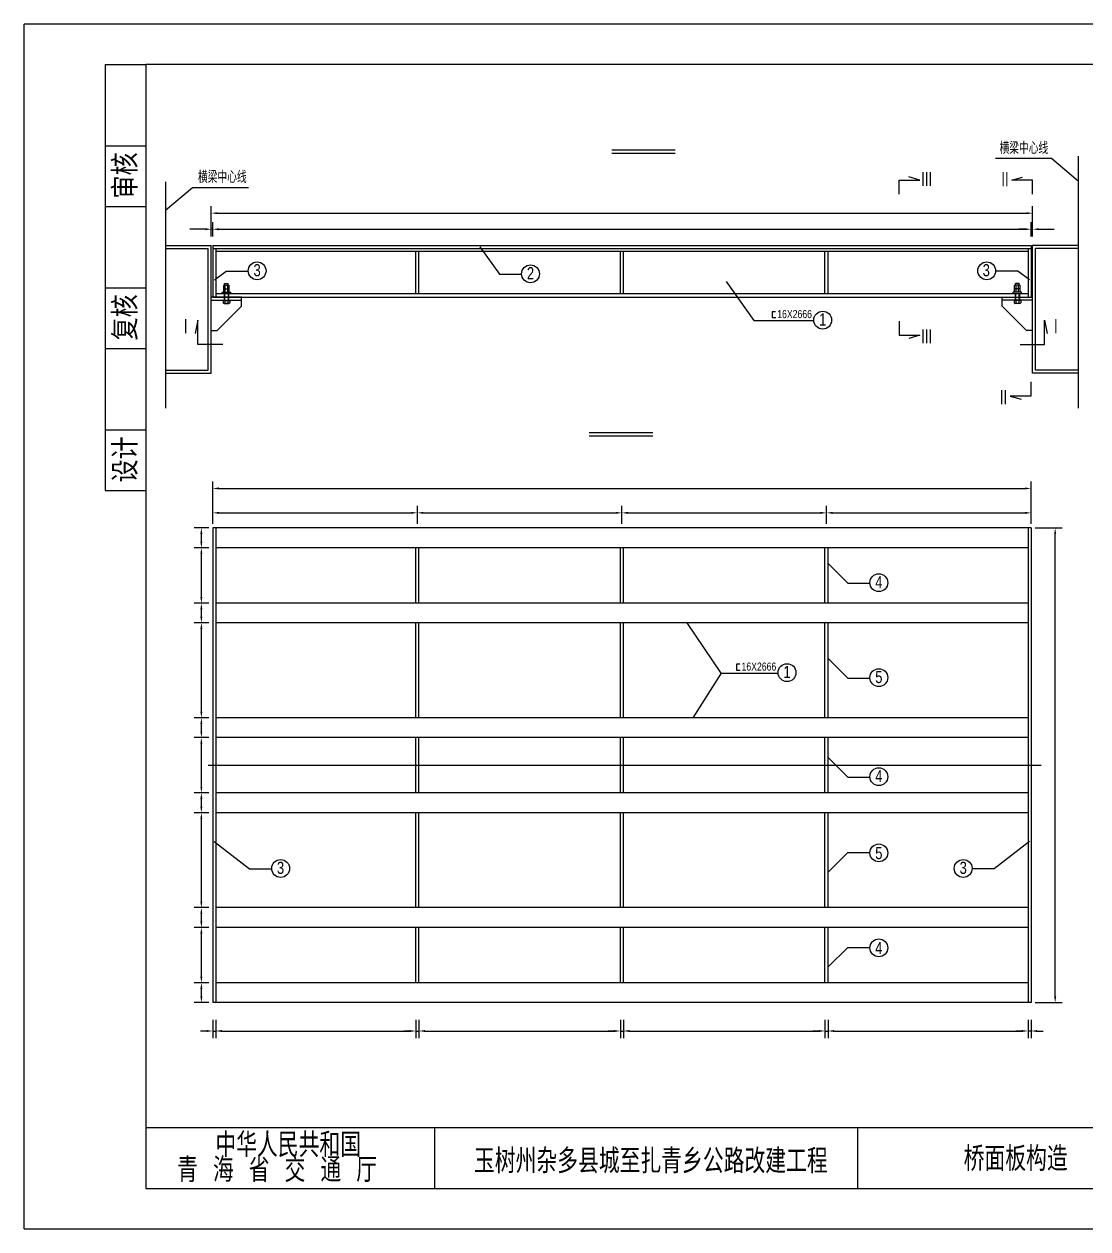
# Model space of a CAD drawing. Header units: millimetres. Extents: x 65 to 987, y -1526 to -1229.
# Drawn here: x 65.4 to 327.7, y -1526.3 to -1229.3 of the extents above; entities that cross this region are included whole.
import ezdxf
from ezdxf.enums import TextEntityAlignment as Align

# ---------------------------------------------------------------- set-up
doc = ezdxf.new("R2010")
doc.units = ezdxf.units.MM
doc.layers.add('LAYER2', color=2, linetype='Continuous')
doc.styles.add('GGX1', font='romanc.shx', dxfattribs={"bigfont": 'dk.shx'})
doc.styles.get("Standard").update_dxf_attribs({"font": 'stxt.shx', "width": 0.8, "bigfont": 'dk.shx'})
doc.dimstyles.new('ISO-25', dxfattribs={"dimtxt": 2.5, "dimasz": 2.5, "dimexe": 1.25, "dimexo": 0.625, "dimtad": 1, "dimtxsty": 'Standard', "dimcen": 2.5, "dimadec": 0, "dimazin": 0, "dimtfac": 1, "dimtmove": 0, "dimatfit": 3, "dimfxl": 0, "dimarcsym": 0})

# ---------------------------------------------------------------- blocks, each defined once
blk = doc.blocks.new('*D4')
at = {"color": 2, "linetype": 'ByBlock'}
for p, q in [((110.04, -1279.91), (106.24, -1279.91)), ((111.54, -1281.7), (111.54, -1278.16)), ((111.91, -1279.91), (111.54, -1279.91)), ((111.91, -1281.7), (111.91, -1278.16)), ((113.41, -1279.91), (114.91, -1279.91))]:
    blk.add_line(p, q, dxfattribs=at)
for points in [[(110.04, -1279.66), (110.04, -1280.16), (111.54, -1279.91)], [(113.41, -1279.66), (113.41, -1280.16), (111.91, -1279.91)]]:
    blk.add_solid(points, dxfattribs=at)
at = {"layer": 'DEFPOINTS', "color": 0, "linetype": 'ByBlock'}
for p in [(111.54, -1279.91), (111.54, -1282.7), (111.91, -1282.7)]:
    blk.add_point(p, dxfattribs=at)
blk = doc.blocks.new('*D5')
at = {"color": 2, "linetype": 'ByBlock'}
for p, q in [((111.91, -1281.7), (111.91, -1278.16)), ((113.41, -1279.91), (312.16, -1279.91)), ((313.66, -1281.7), (313.66, -1278.16))]:
    blk.add_line(p, q, dxfattribs=at)
for points in [[(113.41, -1279.66), (113.41, -1280.16), (111.91, -1279.91)], [(312.16, -1279.66), (312.16, -1280.16), (313.66, -1279.91)]]:
    blk.add_solid(points, dxfattribs=at)
at = {"layer": 'DEFPOINTS', "color": 0, "linetype": 'ByBlock'}
for p in [(313.66, -1279.91), (111.91, -1282.7), (313.66, -1282.7)]:
    blk.add_point(p, dxfattribs=at)
blk = doc.blocks.new('*D6')
at = {"color": 2, "linetype": 'ByBlock'}
for p, q in [((312.16, -1279.91), (310.66, -1279.91)), ((313.66, -1281.7), (313.66, -1278.16)), ((313.66, -1279.91), (314.04, -1279.91)), ((314.04, -1281.7), (314.04, -1278.16)), ((315.54, -1279.91), (319.34, -1279.91))]:
    blk.add_line(p, q, dxfattribs=at)
for points in [[(312.16, -1279.66), (312.16, -1280.16), (313.66, -1279.91)], [(315.54, -1279.66), (315.54, -1280.16), (314.04, -1279.91)]]:
    blk.add_solid(points, dxfattribs=at)
at = {"layer": 'DEFPOINTS', "color": 0, "linetype": 'ByBlock'}
for p in [(314.04, -1279.91), (313.66, -1282.7), (314.04, -1282.7)]:
    blk.add_point(p, dxfattribs=at)
blk = doc.blocks.new('*D7')
at = {"color": 2, "linetype": 'ByBlock'}
for p, q in [((111.54, -1279.8), (111.54, -1274.2)), ((113.04, -1275.95), (312.54, -1275.95)), ((314.04, -1279.8), (314.04, -1274.2))]:
    blk.add_line(p, q, dxfattribs=at)
for points in [[(113.04, -1275.7), (113.04, -1276.2), (111.54, -1275.95)], [(312.54, -1275.7), (312.54, -1276.2), (314.04, -1275.95)]]:
    blk.add_solid(points, dxfattribs=at)
at = {"layer": 'DEFPOINTS', "color": 0, "linetype": 'ByBlock'}
for p in [(314.04, -1275.95), (111.54, -1280.8), (314.04, -1280.8)]:
    blk.add_point(p, dxfattribs=at)
blk = doc.blocks.new('*D8')
at = {"color": 2, "linetype": 'ByBlock'}
for p, q in [((314.66, -1353.97), (321.35, -1353.97)), ((319.6, -1469.47), (319.6, -1355.47)), ((314.66, -1470.97), (321.35, -1470.97))]:
    blk.add_line(p, q, dxfattribs=at)
for points in [[(319.35, -1355.47), (319.85, -1355.47), (319.6, -1353.97)], [(319.35, -1469.47), (319.85, -1469.47), (319.6, -1470.97)]]:
    blk.add_solid(points, dxfattribs=at)
at = {"layer": 'DEFPOINTS', "color": 0, "linetype": 'ByBlock'}
for p in [(313.66, -1353.97), (319.6, -1353.97), (313.66, -1470.97)]:
    blk.add_point(p, dxfattribs=at)
blk = doc.blocks.new('*D9')
at = {"color": 2, "linetype": 'ByBlock'}
for p, q in [((111.91, -1356.77), (111.91, -1352.35)), ((113.41, -1354.1), (160.85, -1354.1)), ((162.35, -1356.77), (162.35, -1352.35))]:
    blk.add_line(p, q, dxfattribs=at)
for points in [[(113.41, -1353.85), (113.41, -1354.35), (111.91, -1354.1)], [(160.85, -1353.85), (160.85, -1354.35), (162.35, -1354.1)]]:
    blk.add_solid(points, dxfattribs=at)
at = {"layer": 'DEFPOINTS', "color": 0, "linetype": 'ByBlock'}
for p in [(162.35, -1354.1), (111.91, -1357.77), (162.35, -1357.77)]:
    blk.add_point(p, dxfattribs=at)
blk = doc.blocks.new('*D10')
at = {"color": 2, "linetype": 'ByBlock'}
for p, q in [((162.35, -1356.77), (162.35, -1352.35)), ((163.85, -1354.1), (211.29, -1354.1)), ((212.79, -1356.77), (212.79, -1352.35))]:
    blk.add_line(p, q, dxfattribs=at)
for points in [[(163.85, -1353.85), (163.85, -1354.35), (162.35, -1354.1)], [(211.29, -1353.85), (211.29, -1354.35), (212.79, -1354.1)]]:
    blk.add_solid(points, dxfattribs=at)
at = {"layer": 'DEFPOINTS', "color": 0, "linetype": 'ByBlock'}
for p in [(212.79, -1354.1), (162.35, -1357.77), (212.79, -1357.77)]:
    blk.add_point(p, dxfattribs=at)
blk = doc.blocks.new('*D11')
at = {"color": 2, "linetype": 'ByBlock'}
for p, q in [((212.79, -1356.77), (212.79, -1352.35)), ((214.29, -1354.1), (261.73, -1354.1)), ((263.23, -1356.77), (263.23, -1352.35))]:
    blk.add_line(p, q, dxfattribs=at)
for points in [[(214.29, -1353.85), (214.29, -1354.35), (212.79, -1354.1)], [(261.73, -1353.85), (261.73, -1354.35), (263.23, -1354.1)]]:
    blk.add_solid(points, dxfattribs=at)
at = {"layer": 'DEFPOINTS', "color": 0, "linetype": 'ByBlock'}
for p in [(263.23, -1354.1), (212.79, -1357.77), (263.23, -1357.77)]:
    blk.add_point(p, dxfattribs=at)
blk = doc.blocks.new('*D12')
at = {"color": 2, "linetype": 'ByBlock'}
for p, q in [((263.23, -1356.77), (263.23, -1352.35)), ((264.73, -1354.1), (312.16, -1354.1)), ((313.66, -1356.77), (313.66, -1352.35))]:
    blk.add_line(p, q, dxfattribs=at)
for points in [[(264.73, -1353.85), (264.73, -1354.35), (263.23, -1354.1)], [(312.16, -1353.85), (312.16, -1354.35), (313.66, -1354.1)]]:
    blk.add_solid(points, dxfattribs=at)
at = {"layer": 'DEFPOINTS', "color": 0, "linetype": 'ByBlock'}
for p in [(313.66, -1354.1), (263.23, -1357.77), (313.66, -1357.77)]:
    blk.add_point(p, dxfattribs=at)
blk = doc.blocks.new('*D13')
at = {"color": 2, "linetype": 'ByBlock'}
for p, q in [((111.91, -1348.42), (111.91, -1339.84)), ((113.41, -1341.59), (312.16, -1341.59)), ((313.66, -1348.42), (313.66, -1339.84))]:
    blk.add_line(p, q, dxfattribs=at)
for points in [[(113.41, -1341.34), (113.41, -1341.84), (111.91, -1341.59)], [(312.16, -1341.34), (312.16, -1341.84), (313.66, -1341.59)]]:
    blk.add_solid(points, dxfattribs=at)
at = {"layer": 'DEFPOINTS', "color": 0, "linetype": 'ByBlock'}
for p in [(313.66, -1341.59), (111.91, -1349.42), (313.66, -1349.42)]:
    blk.add_point(p, dxfattribs=at)
blk = doc.blocks.new('*D21')
at = {"color": 2}
for p, q in [((111.91, -1474.81), (111.91, -1479.31)), ((112.66, -1474.81), (112.66, -1479.31)), ((110.41, -1477.56), (108.91, -1477.56)), ((111.91, -1477.56), (112.66, -1477.56)), ((114.16, -1477.56), (115.66, -1477.56))]:
    blk.add_line(p, q, dxfattribs=at)
for points in [[(110.41, -1477.31), (110.41, -1477.81), (111.91, -1477.56)], [(114.16, -1477.31), (114.16, -1477.81), (112.66, -1477.56)]]:
    blk.add_solid(points, dxfattribs=at)
at = {"layer": 'DEFPOINTS', "color": 0}
for p in [(111.91, -1473.81), (112.66, -1473.81), (112.66, -1477.56)]:
    blk.add_point(p, dxfattribs=at)
blk = doc.blocks.new('*D22')
at = {"color": 2}
for p, q in [((161.98, -1474.81), (161.98, -1479.31)), ((114.16, -1477.56), (160.48, -1477.56))]:
    blk.add_line(p, q, dxfattribs=at)
for points in [[(114.16, -1477.31), (114.16, -1477.81), (112.66, -1477.56)], [(160.48, -1477.31), (160.48, -1477.81), (161.98, -1477.56)]]:
    blk.add_solid(points, dxfattribs=at)
at = {"layer": 'DEFPOINTS', "color": 0}
for p in [(112.66, -1473.81), (161.98, -1473.81), (161.98, -1477.56)]:
    blk.add_point(p, dxfattribs=at)
blk = doc.blocks.new('*D23')
at = {"color": 2}
for p, q in [((161.98, -1474.81), (161.98, -1479.31)), ((162.73, -1474.81), (162.73, -1479.31)), ((160.48, -1477.56), (158.98, -1477.56)), ((161.98, -1477.56), (162.73, -1477.56)), ((164.23, -1477.56), (165.73, -1477.56))]:
    blk.add_line(p, q, dxfattribs=at)
for points in [[(160.48, -1477.31), (160.48, -1477.81), (161.98, -1477.56)], [(164.23, -1477.31), (164.23, -1477.81), (162.73, -1477.56)]]:
    blk.add_solid(points, dxfattribs=at)
at = {"layer": 'DEFPOINTS', "color": 0}
for p in [(161.98, -1473.81), (162.73, -1473.81), (162.73, -1477.56)]:
    blk.add_point(p, dxfattribs=at)
blk = doc.blocks.new('*D24')
at = {"color": 2}
for p, q in [((212.41, -1474.81), (212.41, -1479.31)), ((164.23, -1477.56), (210.91, -1477.56))]:
    blk.add_line(p, q, dxfattribs=at)
for points in [[(164.23, -1477.31), (164.23, -1477.81), (162.73, -1477.56)], [(210.91, -1477.31), (210.91, -1477.81), (212.41, -1477.56)]]:
    blk.add_solid(points, dxfattribs=at)
at = {"layer": 'DEFPOINTS', "color": 0}
for p in [(162.73, -1473.81), (212.41, -1473.81), (212.41, -1477.56)]:
    blk.add_point(p, dxfattribs=at)
blk = doc.blocks.new('*D25')
at = {"color": 2}
for p, q in [((262.85, -1474.81), (262.85, -1479.31)), ((214.66, -1477.56), (261.35, -1477.56))]:
    blk.add_line(p, q, dxfattribs=at)
for points in [[(214.66, -1477.31), (214.66, -1477.81), (213.16, -1477.56)], [(261.35, -1477.31), (261.35, -1477.81), (262.85, -1477.56)]]:
    blk.add_solid(points, dxfattribs=at)
at = {"layer": 'DEFPOINTS', "color": 0}
for p in [(213.16, -1473.81), (262.85, -1473.81), (262.85, -1477.56)]:
    blk.add_point(p, dxfattribs=at)
blk = doc.blocks.new('*D26')
at = {"color": 2}
for p, q in [((312.91, -1474.81), (312.91, -1479.31)), ((265.1, -1477.56), (311.41, -1477.56))]:
    blk.add_line(p, q, dxfattribs=at)
for points in [[(265.1, -1477.31), (265.1, -1477.81), (263.6, -1477.56)], [(311.41, -1477.31), (311.41, -1477.81), (312.91, -1477.56)]]:
    blk.add_solid(points, dxfattribs=at)
at = {"layer": 'DEFPOINTS', "color": 0}
for p in [(263.6, -1473.81), (312.91, -1473.81), (312.91, -1477.56)]:
    blk.add_point(p, dxfattribs=at)
blk = doc.blocks.new('*D27')
at = {"color": 2}
for p, q in [((312.91, -1474.81), (312.91, -1479.31)), ((313.66, -1474.81), (313.66, -1479.31)), ((311.41, -1477.56), (309.91, -1477.56)), ((313.66, -1477.56), (312.91, -1477.56)), ((315.16, -1477.56), (316.66, -1477.56))]:
    blk.add_line(p, q, dxfattribs=at)
for points in [[(311.41, -1477.31), (311.41, -1477.81), (312.91, -1477.56)], [(315.16, -1477.31), (315.16, -1477.81), (313.66, -1477.56)]]:
    blk.add_solid(points, dxfattribs=at)
at = {"layer": 'DEFPOINTS', "color": 0}
for p in [(312.91, -1473.81), (313.66, -1473.81), (312.91, -1477.56)]:
    blk.add_point(p, dxfattribs=at)
blk = doc.blocks.new('*D28')
at = {"color": 2}
for p, q in [((212.41, -1474.81), (212.41, -1479.31)), ((213.16, -1474.81), (213.16, -1479.31)), ((210.91, -1477.56), (209.41, -1477.56)), ((212.41, -1477.56), (213.16, -1477.56)), ((214.66, -1477.56), (216.16, -1477.56))]:
    blk.add_line(p, q, dxfattribs=at)
for points in [[(210.91, -1477.31), (210.91, -1477.81), (212.41, -1477.56)], [(214.66, -1477.31), (214.66, -1477.81), (213.16, -1477.56)]]:
    blk.add_solid(points, dxfattribs=at)
at = {"layer": 'DEFPOINTS', "color": 0}
for p in [(212.41, -1473.81), (213.16, -1473.81), (213.16, -1477.56)]:
    blk.add_point(p, dxfattribs=at)
blk = doc.blocks.new('*D29')
at = {"color": 2}
for p, q in [((262.85, -1474.81), (262.85, -1479.31)), ((263.6, -1474.81), (263.6, -1479.31)), ((261.35, -1477.56), (259.85, -1477.56)), ((262.85, -1477.56), (263.6, -1477.56)), ((265.1, -1477.56), (266.6, -1477.56))]:
    blk.add_line(p, q, dxfattribs=at)
for points in [[(261.35, -1477.31), (261.35, -1477.81), (262.85, -1477.56)], [(265.1, -1477.31), (265.1, -1477.81), (263.6, -1477.56)]]:
    blk.add_solid(points, dxfattribs=at)
at = {"layer": 'DEFPOINTS', "color": 0}
for p in [(262.85, -1473.81), (263.6, -1473.81), (263.6, -1477.56)]:
    blk.add_point(p, dxfattribs=at)
blk = doc.blocks.new('*D51')
at = {"color": 2}
for p, q in [((110.91, -1465.68), (107.35, -1465.68)), ((109.1, -1469.05), (109.1, -1467.18)), ((110.91, -1470.55), (107.35, -1470.55))]:
    blk.add_line(p, q, dxfattribs=at)
for points in [[(108.85, -1467.18), (109.35, -1467.18), (109.1, -1465.68)], [(108.85, -1469.05), (109.35, -1469.05), (109.1, -1470.55)]]:
    blk.add_solid(points, dxfattribs=at)
at = {"layer": 'DEFPOINTS', "color": 0}
for p in [(109.1, -1465.68), (111.91, -1465.68), (111.91, -1470.55)]:
    blk.add_point(p, dxfattribs=at)
blk = doc.blocks.new('*D52')
at = {"color": 2}
for p, q in [((110.91, -1452.03), (107.35, -1452.03)), ((109.1, -1464.18), (109.1, -1453.53))]:
    blk.add_line(p, q, dxfattribs=at)
for points in [[(108.85, -1453.53), (109.35, -1453.53), (109.1, -1452.03)], [(108.85, -1464.18), (109.35, -1464.18), (109.1, -1465.68)]]:
    blk.add_solid(points, dxfattribs=at)
at = {"layer": 'DEFPOINTS', "color": 0}
for p in [(109.1, -1452.03), (111.91, -1452.03), (111.91, -1465.68)]:
    blk.add_point(p, dxfattribs=at)
blk = doc.blocks.new('*D53')
at = {"color": 2}
for p, q in [((110.91, -1447.15), (107.35, -1447.15)), ((109.1, -1450.53), (109.1, -1448.65))]:
    blk.add_line(p, q, dxfattribs=at)
for points in [[(108.85, -1448.65), (109.35, -1448.65), (109.1, -1447.15)], [(108.85, -1450.53), (109.35, -1450.53), (109.1, -1452.03)]]:
    blk.add_solid(points, dxfattribs=at)
at = {"layer": 'DEFPOINTS', "color": 0}
for p in [(109.1, -1447.15), (111.91, -1447.15), (111.91, -1452.03)]:
    blk.add_point(p, dxfattribs=at)
blk = doc.blocks.new('*D54')
at = {"color": 2}
for p, q in [((110.91, -1423.75), (107.35, -1423.75)), ((109.1, -1445.65), (109.1, -1425.25))]:
    blk.add_line(p, q, dxfattribs=at)
for points in [[(108.85, -1425.25), (109.35, -1425.25), (109.1, -1423.75)], [(108.85, -1445.65), (109.35, -1445.65), (109.1, -1447.15)]]:
    blk.add_solid(points, dxfattribs=at)
at = {"layer": 'DEFPOINTS', "color": 0}
for p in [(109.1, -1423.75), (111.91, -1423.75), (111.91, -1447.15)]:
    blk.add_point(p, dxfattribs=at)
blk = doc.blocks.new('*D55')
at = {"color": 2}
for p, q in [((110.91, -1418.88), (107.35, -1418.88)), ((109.1, -1422.25), (109.1, -1420.38))]:
    blk.add_line(p, q, dxfattribs=at)
for points in [[(108.85, -1420.38), (109.35, -1420.38), (109.1, -1418.88)], [(108.85, -1422.25), (109.35, -1422.25), (109.1, -1423.75)]]:
    blk.add_solid(points, dxfattribs=at)
at = {"layer": 'DEFPOINTS', "color": 0}
for p in [(109.1, -1418.88), (111.91, -1418.88), (111.91, -1423.75)]:
    blk.add_point(p, dxfattribs=at)
blk = doc.blocks.new('*D56')
at = {"color": 2}
for p, q in [((110.91, -1405.23), (107.35, -1405.23)), ((109.1, -1417.38), (109.1, -1406.73))]:
    blk.add_line(p, q, dxfattribs=at)
for points in [[(108.85, -1406.73), (109.35, -1406.73), (109.1, -1405.23)], [(108.85, -1417.38), (109.35, -1417.38), (109.1, -1418.88)]]:
    blk.add_solid(points, dxfattribs=at)
at = {"layer": 'DEFPOINTS', "color": 0}
for p in [(109.1, -1405.23), (111.91, -1405.23), (111.91, -1418.88)]:
    blk.add_point(p, dxfattribs=at)
blk = doc.blocks.new('*D57')
at = {"color": 2}
for p, q in [((110.91, -1400.35), (107.35, -1400.35)), ((109.1, -1403.73), (109.1, -1401.85))]:
    blk.add_line(p, q, dxfattribs=at)
for points in [[(108.85, -1401.85), (109.35, -1401.85), (109.1, -1400.35)], [(108.85, -1403.73), (109.35, -1403.73), (109.1, -1405.23)]]:
    blk.add_solid(points, dxfattribs=at)
at = {"layer": 'DEFPOINTS', "color": 0}
for p in [(109.1, -1400.35), (111.91, -1400.35), (111.91, -1405.23)]:
    blk.add_point(p, dxfattribs=at)
blk = doc.blocks.new('*D58')
at = {"color": 2}
for p, q in [((110.91, -1376.95), (107.35, -1376.95)), ((109.1, -1398.85), (109.1, -1378.45))]:
    blk.add_line(p, q, dxfattribs=at)
for points in [[(108.85, -1378.45), (109.35, -1378.45), (109.1, -1376.95)], [(108.85, -1398.85), (109.35, -1398.85), (109.1, -1400.35)]]:
    blk.add_solid(points, dxfattribs=at)
at = {"layer": 'DEFPOINTS', "color": 0}
for p in [(109.1, -1376.95), (111.91, -1376.95), (111.91, -1400.35)]:
    blk.add_point(p, dxfattribs=at)
blk = doc.blocks.new('*D59')
at = {"color": 2}
for p, q in [((110.91, -1372.08), (107.35, -1372.08)), ((109.1, -1375.45), (109.1, -1373.58))]:
    blk.add_line(p, q, dxfattribs=at)
for points in [[(108.85, -1373.58), (109.35, -1373.58), (109.1, -1372.08)], [(108.85, -1375.45), (109.35, -1375.45), (109.1, -1376.95)]]:
    blk.add_solid(points, dxfattribs=at)
at = {"layer": 'DEFPOINTS', "color": 0}
for p in [(109.1, -1372.08), (111.91, -1372.08), (111.91, -1376.95)]:
    blk.add_point(p, dxfattribs=at)
blk = doc.blocks.new('*D60')
at = {"color": 2}
for p, q in [((110.91, -1358.43), (107.35, -1358.43)), ((109.1, -1370.58), (109.1, -1359.93))]:
    blk.add_line(p, q, dxfattribs=at)
for points in [[(108.85, -1359.93), (109.35, -1359.93), (109.1, -1358.43)], [(108.85, -1370.58), (109.35, -1370.58), (109.1, -1372.08)]]:
    blk.add_solid(points, dxfattribs=at)
at = {"layer": 'DEFPOINTS', "color": 0}
for p in [(109.1, -1358.43), (111.91, -1358.43), (111.91, -1372.08)]:
    blk.add_point(p, dxfattribs=at)
blk = doc.blocks.new('*D61')
at = {"color": 2}
for p, q in [((110.91, -1353.55), (107.35, -1353.55)), ((109.1, -1356.93), (109.1, -1355.05))]:
    blk.add_line(p, q, dxfattribs=at)
for points in [[(108.85, -1355.05), (109.35, -1355.05), (109.1, -1353.55)], [(108.85, -1356.93), (109.35, -1356.93), (109.1, -1358.43)]]:
    blk.add_solid(points, dxfattribs=at)
at = {"layer": 'DEFPOINTS', "color": 0}
for p in [(109.1, -1353.55), (111.91, -1353.55), (111.91, -1358.43)]:
    blk.add_point(p, dxfattribs=at)
blk = doc.blocks.new('A$C334D11CF')
at = {"color": 2}
for p, q in [((0, 1.49), (0, 0)), ((0.89, 1.49), (0, 1.49)), ((0, 0), (0.96, 0))]:
    blk.add_line(p, q, dxfattribs=at)

msp = doc.modelspace()

# ---------------------------------------------------------------- linework, layer by layer
at = {"color": 6, "linetype": 'Continuous'}
for p, q in [((95.39703, -1239.34463), (95.39703, -1516.34463)), ((475.39703, -1239.34463), (95.39703, -1239.34463)), ((95.39703, -1516.34463), (475.39703, -1516.34463))]:
    msp.add_line(p, q, dxfattribs=at)
at = {"color": 2, "linetype": 'Continuous'}
for p, q in [((95.39703, -1239.34463), (95.39703, -1239.34463)), ((114.61255, -1294.56787), (114.61255, -1293.80287)), ((114.61255, -1294.56787), (115.96255, -1294.56787)), ((114.61255, -1295.46787), (114.61255, -1294.70287)), ((114.79664, -1293.66787), (115.77845, -1293.66787)), ((114.79664, -1294.56787), (115.77845, -1294.56787)), ((114.83755, -1293.66787), (114.83755, -1293.33144)), ((114.83755, -1293.33144), (115.73755, -1293.33144)), ((114.98073, -1294.56787), (114.98073, -1293.80287)), ((114.98073, -1295.46787), (114.98073, -1294.70287)), ((115.59436, -1294.56787), (115.59436, -1293.80287)), ((115.59436, -1295.46787), (115.59436, -1294.70287)), ((115.73755, -1293.66787), (115.73755, -1293.33144)), ((115.96255, -1294.56787), (115.96255, -1293.80269)), ((115.96255, -1295.46787), (115.96255, -1294.70269)), ((309.61255, -1294.56787), (309.61255, -1293.80269)), ((310.96255, -1294.56787), (309.61255, -1294.56787)), ((309.61255, -1295.46787), (309.61255, -1294.70269)), ((310.77845, -1293.66787), (309.79664, -1293.66787)), ((310.77845, -1294.56787), (309.79664, -1294.56787)), ((309.83755, -1293.66787), (309.83755, -1293.33144)), ((310.73755, -1293.33144), (309.83755, -1293.33144)), ((309.98073, -1294.56787), (309.98073, -1293.80287)), ((309.98073, -1295.46787), (309.98073, -1294.70287)), ((310.59436, -1294.56787), (310.59436, -1293.80287)), ((310.59436, -1295.46787), (310.59436, -1294.70287)), ((310.73755, -1293.66787), (310.73755, -1293.33144)), ((310.96255, -1294.56787), (310.96255, -1293.80287)), ((310.96255, -1295.46787), (310.96255, -1294.70287)), ((114.23755, -1295.87165), (114.23755, -1295.46787)), ((114.46255, -1297.45656), (114.46255, -1298.09406)), ((114.46255, -1297.45656), (116.11255, -1297.45656)), ((114.61255, -1295.46787), (115.96255, -1295.46787)), ((114.83755, -1295.87165), (114.83755, -1297.38156)), ((114.91255, -1297.45656), (114.91255, -1298.09406)), ((115.66255, -1297.45656), (115.66255, -1298.09406)), ((115.73755, -1295.87165), (115.73755, -1297.38156)), ((115.81255, -1297.45656), (116.11255, -1297.45656)), ((116.11263, -1297.45644), (116.11263, -1298.09409)), ((116.33755, -1295.87165), (116.33755, -1295.46787)), ((309.23755, -1295.87165), (309.23755, -1295.46787)), ((309.46246, -1297.45644), (309.46246, -1298.09409)), ((311.11255, -1297.45656), (309.46255, -1297.45656)), ((309.76255, -1297.45656), (309.46255, -1297.45656)), ((310.96255, -1295.46787), (309.61255, -1295.46787)), ((309.83755, -1295.87165), (309.83755, -1297.38156)), ((309.91255, -1297.45656), (309.91255, -1298.09406)), ((310.66255, -1297.45656), (310.66255, -1298.09406)), ((310.73755, -1297.38156), (310.73755, -1295.87165)), ((311.11255, -1297.45656), (311.11255, -1298.09406)), ((311.33755, -1295.87165), (311.33755, -1295.46787)), ((114.68755, -1298.20656), (115.88762, -1298.20656)), ((310.88755, -1298.20656), (309.68747, -1298.20656)), ((95.39703, -1516.34463), (95.39703, -1516.34463))]:
    msp.add_line(p, q, dxfattribs=at)
for p, q in [((210.31307, -1260.37402), (225.9482, -1260.37402)), ((204.74224, -1330.022), (220.37738, -1330.022)), ((313.66255, -1353.55179), (111.91255, -1353.55179)), ((111.91255, -1353.55179), (111.91255, -1470.55179)), ((112.66255, -1353.55179), (112.66255, -1470.55179)), ((312.91255, -1353.55179), (312.91255, -1470.55179)), ((313.66255, -1353.55179), (313.66255, -1470.55179)), ((312.91255, -1358.42679), (112.66255, -1358.42679)), ((312.91255, -1372.07679), (112.66255, -1372.07679)), ((312.91255, -1376.95179), (112.66255, -1376.95179)), ((312.91255, -1400.35179), (112.66255, -1400.35179)), ((312.91255, -1405.22679), (112.66255, -1405.22679)), ((312.91255, -1418.87679), (112.66255, -1418.87679)), ((312.91255, -1423.75179), (112.66255, -1423.75179)), ((312.91255, -1447.15179), (112.66255, -1447.15179)), ((312.91255, -1452.02679), (112.66255, -1452.02679)), ((312.91255, -1465.67679), (112.66255, -1465.67679)), ((313.66255, -1470.55179), (111.91255, -1470.55179))]:
    msp.add_line(p, q)
at = {"color": 2}
for p, q in [((210.31307, -1261.18855), (225.9482, -1261.18855)), ((318.67007, -1262.47736), (304.85755, -1262.47736)), ((325.28755, -1268.09529), (318.67007, -1262.47736)), ((100.28755, -1275.21913), (106.90503, -1269.6012)), ((106.90503, -1269.6012), (120.71755, -1269.6012)), ((100.28755, -1283.88446), (111.53755, -1283.88446)), ((100.28755, -1284.63446), (110.78755, -1284.63446)), ((110.78755, -1314.63446), (110.78755, -1284.63446)), ((111.53755, -1315.38446), (111.53755, -1283.88446)), ((177.72688, -1284.27624), (182.58628, -1291.028)), ((325.28755, -1283.88446), (314.03755, -1283.88446)), ((314.03755, -1315.38446), (314.03755, -1283.88446)), ((314.78755, -1314.63446), (314.78755, -1284.63446)), ((325.28755, -1284.63446), (314.78755, -1284.63446)), ((112.34136, -1292.38449), (115.18079, -1290.28574)), ((115.18079, -1290.28574), (120.64761, -1290.28574)), ((182.58628, -1291.028), (188.0531, -1291.028)), ((310.39431, -1290.28574), (304.92748, -1290.28574)), ((313.23373, -1292.38449), (310.39431, -1290.28574)), ((238.49156, -1292.76846), (245.29827, -1302.43611)), ((119.03755, -1296.63446), (111.53755, -1296.63446)), ((111.53755, -1297.38446), (119.03755, -1297.38446)), ((114.23755, -1295.46787), (116.33755, -1295.46787)), ((306.53755, -1296.63446), (314.03755, -1296.63446)), ((306.53755, -1298.88446), (306.53755, -1296.63446)), ((314.03755, -1297.38446), (306.53755, -1297.38446)), ((311.33755, -1295.46787), (309.23755, -1295.46787)), ((113.03755, -1304.88446), (119.03755, -1298.88446)), ((312.53755, -1304.88446), (306.53755, -1298.88446)), ((108.22667, -1302.304), (107.56597, -1305.60461)), ((108.22667, -1308.30306), (108.22667, -1302.304)), ((245.29827, -1302.43611), (260.09802, -1302.43611)), ((316.95159, -1308.30306), (316.95159, -1302.304)), ((316.95159, -1302.304), (317.61228, -1305.60461)), ((111.53755, -1304.88446), (113.03755, -1304.88446)), ((314.03755, -1304.88446), (312.53755, -1304.88446)), ((114.35949, -1308.30306), (108.22667, -1308.30306)), ((310.99186, -1308.30306), (316.95159, -1308.30306)), ((100.28755, -1314.63446), (110.78755, -1314.63446)), ((100.28755, -1315.38446), (111.53755, -1315.38446)), ((325.28755, -1315.38446), (314.03755, -1315.38446)), ((325.28755, -1314.63446), (314.78755, -1314.63446)), ((204.74224, -1330.83652), (220.37738, -1330.83652)), ((263.60005, -1362.32551), (268.45944, -1367.16882)), ((268.45944, -1367.16882), (273.92627, -1367.16882)), ((237.21793, -1389.33261), (228.84063, -1376.95179)), ((263.60005, -1385.72551), (268.45944, -1390.56882)), ((237.21793, -1389.33261), (230.2854, -1400.35179)), ((237.21793, -1389.33261), (251.29654, -1389.33261)), ((268.45944, -1390.56882), (273.92627, -1390.56882)), ((263.60005, -1410.14087), (268.45944, -1414.98418)), ((268.45944, -1414.98418), (273.92627, -1414.98418)), ((112.29871, -1430.85415), (120.98114, -1437.60591)), ((313.27638, -1430.85415), (304.59395, -1437.60591)), ((263.60005, -1438.37807), (268.45944, -1433.53475)), ((268.45944, -1433.53475), (273.92627, -1433.53475)), ((120.98114, -1437.60591), (126.44797, -1437.60591)), ((304.59395, -1437.60591), (299.12712, -1437.60591)), ((263.60005, -1461.77807), (268.45944, -1456.93475)), ((268.45944, -1456.93475), (273.92627, -1456.93475))]:
    msp.add_line(p, q, dxfattribs=at)
at = {"color": 3}
for p, q in [((325.28755, -1261.87004), (325.28755, -1324.03491)), ((100.28755, -1268.23022), (100.28755, -1324.03491)), ((110.78032, -1412.05179), (316.17351, -1412.05179))]:
    msp.add_line(p, q, dxfattribs=at)
at = {"color": 7}
for p, q in [((111.91255, -1283.88446), (313.66255, -1283.88446)), ((111.91255, -1283.88446), (111.91255, -1296.63446)), ((111.91255, -1284.63446), (313.66255, -1284.63446)), ((112.66255, -1284.63446), (112.66255, -1296.63446)), ((312.91255, -1284.63446), (312.91255, -1296.63446)), ((313.66255, -1283.88446), (313.66255, -1296.63446)), ((111.91255, -1296.63446), (313.66255, -1296.63446)), ((119.03755, -1298.88446), (119.03755, -1296.63446)), ((161.97505, -1372.07679), (161.97505, -1358.42679)), ((162.72505, -1372.07679), (162.72505, -1358.42679)), ((212.41255, -1372.07679), (212.41255, -1358.42679)), ((213.16255, -1372.07679), (213.16255, -1358.42679)), ((262.85005, -1372.07679), (262.85005, -1358.42679)), ((263.60005, -1372.07679), (263.60005, -1358.42679)), ((161.97505, -1400.35179), (161.97505, -1376.95179)), ((162.72505, -1400.35179), (162.72505, -1376.95179)), ((212.41255, -1400.35179), (212.41255, -1376.95179)), ((213.16255, -1400.35179), (213.16255, -1376.95179)), ((262.85005, -1400.35179), (262.85005, -1376.95179)), ((263.60005, -1400.35179), (263.60005, -1376.95179)), ((161.97505, -1418.87679), (161.97505, -1405.22679)), ((162.72505, -1418.87679), (162.72505, -1405.22679)), ((212.41255, -1418.87679), (212.41255, -1405.22679)), ((213.16255, -1418.87679), (213.16255, -1405.22679)), ((262.85005, -1418.87679), (262.85005, -1405.22679)), ((263.60005, -1418.87679), (263.60005, -1405.22679)), ((161.97505, -1447.15179), (161.97505, -1423.75179)), ((162.72505, -1447.15179), (162.72505, -1423.75179)), ((212.41255, -1447.15179), (212.41255, -1423.75179)), ((213.16255, -1447.15179), (213.16255, -1423.75179)), ((262.85005, -1447.15179), (262.85005, -1423.75179)), ((263.60005, -1447.15179), (263.60005, -1423.75179)), ((161.97505, -1465.67679), (161.97505, -1452.02679)), ((162.72505, -1465.67679), (162.72505, -1452.02679)), ((212.41255, -1465.67679), (212.41255, -1452.02679)), ((213.16255, -1465.67679), (213.16255, -1452.02679)), ((262.85005, -1465.67679), (262.85005, -1452.02679)), ((263.60005, -1465.67679), (263.60005, -1452.02679))]:
    msp.add_line(p, q, dxfattribs=at)
at = {"color": 1}
for p, q in [((312.91255, -1285.36757), (112.66255, -1285.36757)), ((161.97505, -1295.87165), (161.97505, -1285.36757)), ((162.72505, -1295.87165), (162.72505, -1285.36757)), ((212.41255, -1295.87165), (212.41255, -1285.36757)), ((213.16255, -1295.87165), (213.16255, -1285.36757)), ((262.85005, -1295.87165), (262.85005, -1285.36757)), ((263.60005, -1295.87165), (263.60005, -1285.36757)), ((312.91255, -1295.87165), (112.66255, -1295.87165)), ((114.76255, -1295.87165), (114.76255, -1297.38446)), ((115.81255, -1295.87165), (115.81255, -1297.38446)), ((309.76255, -1295.87165), (309.76255, -1297.38446)), ((310.81255, -1295.87165), (310.81255, -1297.38446))]:
    msp.add_line(p, q, dxfattribs=at)
at = {"color": 2, "linetype": 'Continuous'}
for points in [[(485.39703, -1229.34463), (65.39703, -1229.34463)], [(65.39703, -1526.34463), (65.39703, -1229.34463)], [(85.39703, -1259.34463), (95.39703, -1259.34463), (95.39703, -1259.34463)], [(85.39703, -1274.34463), (95.39703, -1274.34463), (95.39703, -1274.34463)], [(85.39703, -1294.34463), (95.39703, -1294.34463), (95.39703, -1294.34463)], [(85.39703, -1309.34463), (95.39703, -1309.34463), (95.39703, -1309.34463)], [(85.39703, -1329.34463), (95.39703, -1329.34463), (95.39703, -1329.34463)], [(166.66967, -1516.34463), (166.66967, -1501.34463), (166.66967, -1501.34463)], [(270.91169, -1516.34463), (270.91169, -1501.34463), (270.91169, -1501.34463)], [(65.39703, -1526.34463), (485.39703, -1526.34463)]]:
    msp.add_lwpolyline(points, dxfattribs=at)
at = {"color": 7, "linetype": 'Continuous'}
for points in [[(85.39703, -1239.34463), (85.39703, -1344.34463), (85.39703, -1344.34463)], [(85.39703, -1239.34463), (95.39703, -1239.34463), (95.39703, -1239.34463)], [(85.39703, -1344.34463), (95.39703, -1344.34463), (95.39703, -1344.34463)], [(95.39703, -1501.34463), (475.39703, -1501.34463), (475.39703, -1501.34463)]]:
    msp.add_lwpolyline(points, dxfattribs=at)
at = {"color": 2}
for centre in [(122.8445, -1290.167), (190.24999, -1290.90925), (302.73059, -1290.167), (262.29491, -1302.31737), (276.12316, -1367.05007), (253.49343, -1389.21386), (276.12316, -1390.45007), (276.12316, -1414.86544), (276.12316, -1433.6535), (128.64486, -1437.48716), (296.93023, -1437.48716), (276.12316, -1457.0535)]:
    msp.add_circle(centre, 2.2001, dxfattribs=at)
at = {"color": 2, "linetype": 'Continuous'}
for centre, radius, start, end in [((114.76255, -1297.38156), 0.075, 270, 0), ((115.81255, -1297.38156), 0.075, 180, 270), ((309.76255, -1297.38156), 0.075, 270, 0), ((310.81255, -1297.38156), 0.075, 180, 270), ((114.68755, -1297.92531), 0.28125, 216.869, 323.131), ((115.28762, -1297.52533), 0.68121, 236.597, 303.4), ((115.88762, -1297.92538), 0.28124, 216.856, 323.138), ((309.68747, -1297.92538), 0.28124, 216.862, 323.144), ((310.28747, -1297.52533), 0.68121, 236.6, 303.403), ((310.88755, -1297.92531), 0.28125, 216.869, 323.131)]:
    msp.add_arc(centre, radius, start, end, dxfattribs=at)
at = {"color": 2, "linetype": 'Continuous', "extrusion": (0, 0, -1)}
for centre, major_axis, start_param, end_param in [((114.79664, -1294.00537), (0, 0.3375), 5.355874422, 7.210478739), ((114.79664, -1294.90537), (0, 0.3375), 5.355874422, 7.210478739), ((115.28755, -1294.48525), (0, 0.81745), 5.700192977, 6.866125277), ((115.28755, -1295.38525), (0, 0.81745), 5.700192977, 6.866125277), ((115.77845, -1294.00528), (0, 0.33748), 5.355647529, 7.210635818), ((115.77845, -1294.90528), (0, 0.33748), 5.355647529, 7.210635818)]:
    msp.add_ellipse(centre, major_axis=major_axis, ratio=0.68181818, start_param=start_param, end_param=end_param, dxfattribs=at)
at = {"color": 2, "linetype": 'Continuous'}
for centre, major_axis, start_param, end_param in [((309.79664, -1294.00528), (0, 0.33748), 5.355647529, 7.210635818), ((309.79664, -1294.90528), (0, 0.33748), 5.355647529, 7.210635818), ((310.28755, -1294.48525), (0, 0.81745), 5.700192977, 6.866125277), ((310.28755, -1295.38525), (0, 0.81745), 5.700192977, 6.866125277), ((310.77845, -1294.00537), (0, 0.3375), 5.355874422, 7.210478739), ((310.77845, -1294.90537), (0, 0.3375), 5.355874422, 7.210478739)]:
    msp.add_ellipse(centre, major_axis=major_axis, ratio=0.68181818, start_param=start_param, end_param=end_param, dxfattribs=at)
at = {"layer": 'DEFPOINTS', "color": 0, "linetype": 'ByBlock'}
for p in [(111.53755, -1283.88446), (111.91255, -1283.88446)]:
    msp.add_point(p, dxfattribs=at)
at = {"layer": 'LAYER2', "color": 2}
for p, q in [((281.13973, -1271.25158), (281.13973, -1267.78637)), ((281.13973, -1267.78637), (286.25536, -1267.78637)), ((286.25536, -1267.78637), (283.55502, -1267.01571)), ((308.88439, -1267.8148), (311.58473, -1267.04414)), ((314.00002, -1267.8148), (308.88439, -1267.8148)), ((314.00002, -1271.28001), (314.00002, -1267.8148)), ((281.13973, -1302.5872), (281.13973, -1306.05241)), ((281.13973, -1306.05241), (286.25536, -1306.05241)), ((286.25536, -1306.05241), (283.55502, -1306.82307)), ((313.62588, -1317.5642), (313.62588, -1321.02941)), ((308.51025, -1321.02941), (311.21059, -1321.80007)), ((313.62588, -1321.02941), (308.51025, -1321.02941))]:
    msp.add_line(p, q, dxfattribs=at)

# ---------------------------------------------------------------- block references
at = {"color": 2, "xscale": 0.95, "yscale": 0.95, "zscale": 0.95}
for p in [(249.79861, -1301.68816), (240.99713, -1388.58465)]:
    msp.add_blockref('A$C334D11CF', p, dxfattribs=at)

# ---------------------------------------------------------------- texts
at = {"color": 2, "width": 0.8}
for s, height, p in [('横梁中心线', 3, (305.89007, -1261.39084)), ('横梁中心线', 3, (108.2656, -1268.51468)), ('3', 3, (121.95541, -1291.51322)), ('3', 3, (301.7222, -1291.51322)), ('2', 3, (189.3609, -1292.25548)), ('16X2666', 2, (251.0774, -1301.83019)), ('1', 3, (261.40582, -1303.66359)), ('4', 3, (275.23407, -1368.3963)), ('16X2666', 2, (242.27592, -1388.72668)), ('1', 3, (252.60434, -1390.56009)), ('5', 3, (275.23407, -1391.7963)), ('4', 3, (275.23407, -1416.21166)), ('3', 3, (127.73557, -1438.83339)), ('3', 3, (296.04114, -1438.83339))]:
    msp.add_text(s, height=height, dxfattribs=at).set_placement(p)
at = {"color": 2, "style": 'GGX1'}
for s, p in [('审核', (93.39703, -1272.34463)), ('复核', (93.39703, -1307.34463)), ('设计', (93.39703, -1342.34463))]:
    msp.add_text(s, height=6, rotation=90, dxfattribs=at).set_placement(p)
at = {"color": 2, "width": 0.8}
for s, p in [('5', (275.23407, -1435.20013)), ('4', (275.23407, -1458.60013))]:
    msp.add_text(s, height=3, rotation=360, dxfattribs=at).set_placement(p)
at = {"color": 2, "style": 'GGX1', "width": 0.9}
for s, p in [('中华人民共和国', (112.55973, -1508.63959)), ('青 海 省 交 通 厅', (103.11784, -1514.7921))]:
    msp.add_text(s, height=6, dxfattribs=at).set_placement(p)
for s, p in [('桥面板构造', (309.85824, -1509.0525)), ('玉树州杂多县城至扎青乡公路改建工程', (219.91323, -1509.63074))]:
    msp.add_text(s, height=6, dxfattribs=at).set_placement(p, align=Align.MIDDLE_CENTER)
at = {"layer": 'LAYER2', "color": 2, "width": 0.8}
for s, p in [('Ⅲ', (286.39934, -1269.67246)), ('Ⅰ', (103.70259, -1305.97102))]:
    msp.add_text(s, height=4, dxfattribs=at).set_placement(p)
at = {"layer": 'LAYER2', "color": 2, "text_generation_flag": 2, "width": 0.8}
for s, p in [('Ⅱ', (308.74041, -1269.70089)), ('Ⅰ', (321.27435, -1305.97102))]:
    msp.add_text(s, height=4, dxfattribs=at).set_placement(p)
msp.add_text('Ⅲ', height=4, rotation=180, dxfattribs=at).set_placement((286.39934, -1304.16631))
at = {"layer": 'LAYER2', "color": 2, "width": 0.8}
msp.add_text('Ⅱ', height=4, rotation=180, dxfattribs=at).set_placement((308.36626, -1319.14331))

# ---------------------------------------------------------------- dimensions: what is measured, and where the dimension line sits
at = {"color": 7}
for base, p1, p2, override, picture, middle in [((314.03755, -1275.94831), (111.53755, -1280.79833), (314.03755, -1280.79833), {"dimtxt": 2, "dimasz": 1.5, "dimexe": 1.75, "dimexo": 1, "dimgap": 0.75, "dimlfac": 13.333333, "dimclrd": 2, "dimclre": 2, "dimclrt": 2}, '*D7', (212.78755, -1274.19831)), ((111.53755, -1279.91022), (111.91255, -1282.70031), (111.53755, -1282.70031), {"dimtxt": 2, "dimasz": 1.5, "dimexe": 1.75, "dimexo": 1, "dimgap": 0.75, "dimlfac": 13.333333, "dimclrd": 2, "dimclre": 2, "dimclrt": 2}, '*D4', (107.38755, -1278.16022)), ((313.66255, -1279.91022), (111.91255, -1282.70031), (313.66255, -1282.70031), {"dimtxt": 2, "dimasz": 1.5, "dimexe": 1.75, "dimexo": 1, "dimgap": 0.75, "dimlfac": 13.333333, "dimclrd": 2, "dimclre": 2, "dimclrt": 2}, '*D5', (212.78755, -1278.16022)), ((314.03755, -1279.91022), (313.66255, -1282.70031), (314.03755, -1282.70031), {"dimtxt": 2, "dimasz": 1.5, "dimexe": 1.75, "dimexo": 1, "dimgap": 0.75, "dimlfac": 13.333333, "dimclrd": 2, "dimclre": 2, "dimclrt": 2}, '*D6', (318.18755, -1278.16022)), ((161.97505, -1477.55692), (112.66255, -1473.80938), (161.97505, -1473.80938), {"dimtxt": 2, "dimasz": 1.5, "dimexe": 1.75, "dimexo": 1, "dimgap": 0.75, "dimlfac": 13.333333, "dimse1": 1, "dimclrd": 2, "dimclre": 2, "dimclrt": 2, "dimtmove": 1}, '*D22', (137.3188, -1475.7712)), ((212.41255, -1477.55692), (162.72505, -1473.80938), (212.41255, -1473.80938), {"dimtxt": 2, "dimasz": 1.5, "dimexe": 1.75, "dimexo": 1, "dimgap": 0.75, "dimlfac": 13.333333, "dimse1": 1, "dimclrd": 2, "dimclre": 2, "dimclrt": 2, "dimtmove": 1}, '*D24', (187.5688, -1475.7712)), ((262.85005, -1477.55692), (213.16255, -1473.80938), (262.85005, -1473.80938), {"dimtxt": 2, "dimasz": 1.5, "dimexe": 1.75, "dimexo": 1, "dimgap": 0.75, "dimlfac": 13.333333, "dimse1": 1, "dimclrd": 2, "dimclre": 2, "dimclrt": 2, "dimtmove": 1}, '*D25', (238.0063, -1475.7712)), ((312.91255, -1477.55692), (263.60005, -1473.80938), (312.91255, -1473.80938), {"dimtxt": 2, "dimasz": 1.5, "dimexe": 1.75, "dimexo": 1, "dimgap": 0.75, "dimlfac": 13.333333, "dimse1": 1, "dimclrd": 2, "dimclre": 2, "dimclrt": 2, "dimtmove": 1}, '*D26', (288.2563, -1475.7712))]:
    dim = msp.add_linear_dim(base=base, p1=p1, p2=p2, dimstyle='ISO-25', override=override, dxfattribs=at)
    dim.commit()
    dim.dimension.update_dxf_attribs({"geometry": picture, "text_midpoint": middle})
for base, p1, p2, angle, picture, middle, set_off in [((313.66255, -1343.8145), (111.91255, -1351.63793), (313.66255, -1351.63793), 180, '*D13', (212.78755, -1342.0645), (0, -2.22236)), ((162.35005, -1349.82981), (111.91255, -1353.50354), (162.35005, -1353.50354), 180, '*D9', (137.1313, -1348.07981), (0, 4.27132)), ((212.78755, -1349.82981), (162.35005, -1353.50354), (212.78755, -1353.50354), 180, '*D10', (187.5688, -1348.07981), (0, 4.27132)), ((263.22505, -1349.82981), (212.78755, -1353.50354), (263.22505, -1353.50354), 180, '*D11', (238.0063, -1348.07981), (0, 4.27132)), ((313.66255, -1349.82981), (263.22505, -1353.50354), (313.66255, -1353.50354), 180, '*D12', (288.4438, -1348.07981), (0, 4.27132)), ((319.59937, -1353.55179), (313.66255, -1470.55179), (313.66255, -1353.55179), 90, '*D8', (317.84937, -1412.05179), (0, 0.4219))]:
    dim = msp.add_linear_dim(base=base, p1=p1, p2=p2, angle=angle, dimstyle='ISO-25', override={"dimtxt": 2, "dimasz": 1.5, "dimexe": 1.75, "dimexo": 1, "dimgap": 0.75, "dimlfac": 13.333333, "dimclrd": 2, "dimclre": 2, "dimclrt": 2}, dxfattribs=at)
    dim.commit()
    dim.dimension.update_dxf_attribs({"geometry": picture, "text_midpoint": middle, "insert": set_off})
for base, p1, p2, override, picture, middle in [((109.10221, -1353.55179), (111.91255, -1358.42679), (111.91255, -1353.55179), {"dimtxt": 2, "dimasz": 1.5, "dimexe": 1.75, "dimexo": 1, "dimgap": 0.75, "dimlfac": 13.333333, "dimse1": 1, "dimclrd": 2, "dimclre": 2, "dimclrt": 2, "dimtmove": 2}, '*D61', (107.35221, -1355.98929)), ((109.10221, -1358.42679), (111.91255, -1372.07679), (111.91255, -1358.42679), {"dimtxt": 2, "dimasz": 1.5, "dimexe": 1.75, "dimexo": 1, "dimgap": 0.75, "dimlfac": 13.333333, "dimse1": 1, "dimclrd": 2, "dimclre": 2, "dimclrt": 2, "dimtmove": 2}, '*D60', (107.35221, -1365.25179)), ((109.10221, -1372.07679), (111.91255, -1376.95179), (111.91255, -1372.07679), {"dimtxt": 2, "dimasz": 1.5, "dimexe": 1.75, "dimexo": 1, "dimgap": 0.75, "dimlfac": 13.333333, "dimse1": 1, "dimclrd": 2, "dimclre": 2, "dimclrt": 2, "dimtmove": 2}, '*D59', (107.35221, -1374.51429)), ((109.10221, -1376.95179), (111.91255, -1400.35179), (111.91255, -1376.95179), {"dimtxt": 2, "dimasz": 1.5, "dimexe": 1.75, "dimexo": 1, "dimgap": 0.75, "dimlfac": 13.333333, "dimse1": 1, "dimclrd": 2, "dimclre": 2, "dimclrt": 2, "dimtmove": 2}, '*D58', (107.35221, -1388.65179)), ((109.10221, -1400.35179), (111.91255, -1405.22679), (111.91255, -1400.35179), {"dimtxt": 2, "dimasz": 1.5, "dimexe": 1.75, "dimexo": 1, "dimgap": 0.75, "dimlfac": 13.333333, "dimse1": 1, "dimclrd": 2, "dimclre": 2, "dimclrt": 2, "dimtmove": 2}, '*D57', (107.35221, -1402.78929)), ((109.10221, -1405.22679), (111.91255, -1418.87679), (111.91255, -1405.22679), {"dimtxt": 2, "dimasz": 1.5, "dimexe": 1.75, "dimexo": 1, "dimgap": 0.75, "dimlfac": 13.333333, "dimse1": 1, "dimclrd": 2, "dimclre": 2, "dimclrt": 2, "dimtmove": 2}, '*D56', (107.35221, -1412.05179)), ((109.10221, -1418.87679), (111.91255, -1423.75179), (111.91255, -1418.87679), {"dimtxt": 2, "dimasz": 1.5, "dimexe": 1.75, "dimexo": 1, "dimgap": 0.75, "dimlfac": 13.333333, "dimse1": 1, "dimclrd": 2, "dimclre": 2, "dimclrt": 2, "dimtmove": 2}, '*D55', (107.35221, -1421.31429)), ((109.10221, -1423.75179), (111.91255, -1447.15179), (111.91255, -1423.75179), {"dimtxt": 2, "dimasz": 1.5, "dimexe": 1.75, "dimexo": 1, "dimgap": 0.75, "dimlfac": 13.333333, "dimse1": 1, "dimclrd": 2, "dimclre": 2, "dimclrt": 2, "dimtmove": 2}, '*D54', (107.35221, -1435.45179)), ((109.10221, -1447.15179), (111.91255, -1452.02679), (111.91255, -1447.15179), {"dimtxt": 2, "dimasz": 1.5, "dimexe": 1.75, "dimexo": 1, "dimgap": 0.75, "dimlfac": 13.333333, "dimse1": 1, "dimclrd": 2, "dimclre": 2, "dimclrt": 2, "dimtmove": 2}, '*D53', (107.35221, -1449.58929)), ((109.10221, -1452.02679), (111.91255, -1465.67679), (111.91255, -1452.02679), {"dimtxt": 2, "dimasz": 1.5, "dimexe": 1.75, "dimexo": 1, "dimgap": 0.75, "dimlfac": 13.333333, "dimse1": 1, "dimclrd": 2, "dimclre": 2, "dimclrt": 2, "dimtmove": 2}, '*D52', (107.35221, -1458.85179)), ((109.10221, -1465.67679), (111.91255, -1470.55179), (111.91255, -1465.67679), {"dimtxt": 2, "dimasz": 1.5, "dimexe": 1.75, "dimexo": 1, "dimgap": 0.75, "dimlfac": 13.333333, "dimclrd": 2, "dimclre": 2, "dimclrt": 2, "dimtmove": 2}, '*D51', (107.35221, -1468.11429))]:
    dim = msp.add_linear_dim(base=base, p1=p1, p2=p2, angle=90, dimstyle='ISO-25', override=override, dxfattribs=at)
    dim.commit()
    dim.dimension.update_dxf_attribs({"geometry": picture, "text_midpoint": middle})
for base, p1, p2, picture, middle in [((112.66255, -1477.55692), (111.91255, -1473.80938), (112.66255, -1473.80938), '*D21', (109.90493, -1475.80692)), ((162.72505, -1477.55692), (161.97505, -1473.80938), (162.72505, -1473.80938), '*D23', (162.35005, -1473.36231)), ((213.16255, -1477.55692), (212.41255, -1473.80938), (213.16255, -1473.80938), '*D28', (212.78755, -1473.36231)), ((263.60005, -1477.55692), (262.85005, -1473.80938), (263.60005, -1473.80938), '*D29', (263.22505, -1473.36231)), ((312.91255, -1477.55692), (313.66255, -1473.80938), (312.91255, -1473.80938), '*D27', (315.67016, -1475.80692))]:
    dim = msp.add_linear_dim(base=base, p1=p1, p2=p2, dimstyle='ISO-25', override={"dimtxt": 2, "dimasz": 1.5, "dimexe": 1.75, "dimexo": 1, "dimgap": 0.75, "dimlfac": 13.333333, "dimclrd": 2, "dimclre": 2, "dimclrt": 2, "dimtmove": 2}, dxfattribs=at)
    dim.commit()
    dim.dimension.update_dxf_attribs({"geometry": picture, "text_midpoint": middle, "dimtype": 160})

doc.saveas('drawing.dxf')
